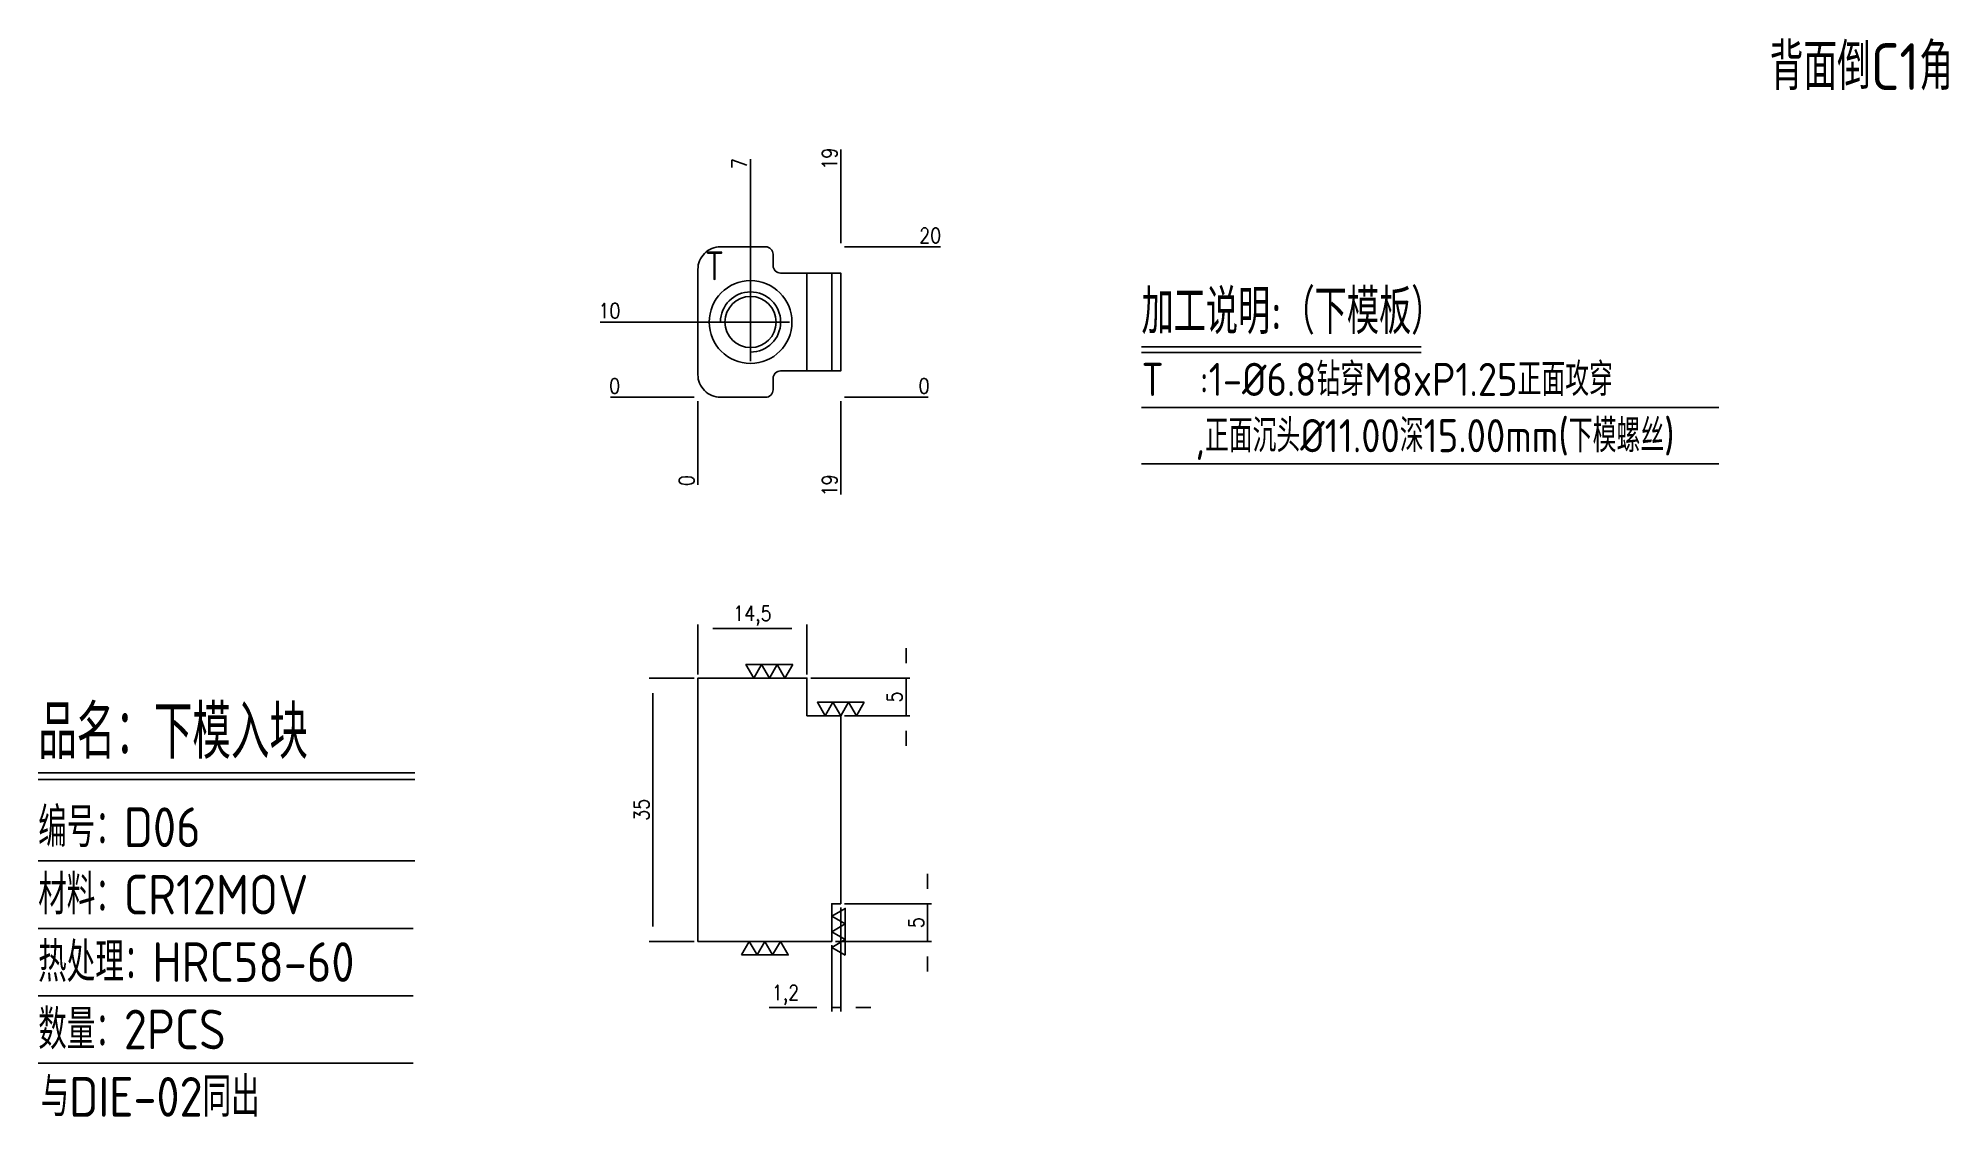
# Model space of a CAD drawing. Header units: millimetres. Extents: x 93985 to 94239, y 600 to 743.
import ezdxf
from ezdxf.enums import TextEntityAlignment as Align

# ---------------------------------------------------------------- set-up
doc = ezdxf.new("R2010")
doc.units = ezdxf.units.MM
doc.linetypes.add('CENTER', pattern=[0])
doc.linetypes.add('HIDDEN', pattern=[0])
for name, color, linetype in [('DIE_P', 2, 'Continuous'), ('DIM', 4, 'Continuous'), ('LB_P', 2, 'Continuous'), ('TEXT', 4, 'Continuous')]:
    doc.layers.add(name, color=color, linetype=linetype)
doc.styles.add('gbenor', font='gbenor.shx', dxfattribs={"bigfont": 'gbcbig.shx'})
doc.styles.get("Standard").update_dxf_attribs({"font": 'txt.shx', "width": 0.85, "bigfont": 'ctxt.shx'})
doc.dimstyles.new('T-2-WX', dxfattribs={"dimtxt": 2, "dimasz": 2, "dimexe": 0.5, "dimexo": 0.5, "dimgap": 0.5, "dimtad": 1, "dimtxsty": 'Standard', "dimblk": 'OPEN30', "dimcen": 0, "dimazin": 3, "dimtfac": 1, "dimtmove": 0, "dimatfit": 3, "dimldrblk": 'OPEN30', "dimlwd": -1, "dimlwe": -1})

# ---------------------------------------------------------------- blocks, each defined once
blk = doc.blocks.new('*D7579')
at = {"layer": 'Defpoints', "color": 0}
for p in [(94072.55, 695.73), (94091.55, 695.73), (94101.55, 695.73)]:
    blk.add_point(p, dxfattribs=at)
at = {"layer": 'DIM', "color": 0}
blk.add_line((94092.05, 695.73), (94103.18, 695.73), dxfattribs=at)
at = {"layer": 'DIM', "color": 0, "insert": (94102.62, 697.23), "char_height": 2, "attachment_point": 5}
blk.add_mtext('0', dxfattribs=at)
blk = doc.blocks.new('_Open30')
blk = doc.blocks.new('*D7580')
at = {"layer": 'Defpoints', "color": 0}
for p in [(94091.55, 715.73), (94101.55, 715.73), (94072.55, 695.73)]:
    blk.add_point(p, dxfattribs=at)
at = {"layer": 'DIM', "color": 0}
for p, q in [((94092.05, 715.73), (94095.55, 715.73)), ((94095.55, 715.73), (94097.55, 715.73)), ((94097.55, 715.73), (94104.8, 715.73))]:
    blk.add_line(p, q, dxfattribs=at)
at = {"layer": 'DIM', "color": 0, "insert": (94103.43, 717.23), "char_height": 2, "attachment_point": 5}
blk.add_mtext('20', dxfattribs=at)
blk = doc.blocks.new('*D7581')
at = {"layer": 'Defpoints', "color": 0}
for p in [(94062.55, 695.73), (94072.55, 695.73), (94072.55, 695.73)]:
    blk.add_point(p, dxfattribs=at)
at = {"layer": 'DIM', "color": 0}
blk.add_line((94072.05, 695.73), (94060.92, 695.73), dxfattribs=at)
at = {"layer": 'DIM', "color": 0, "insert": (94061.48, 697.23), "char_height": 2, "attachment_point": 5}
blk.add_mtext('0', dxfattribs=at)
blk = doc.blocks.new('*D7582')
at = {"layer": 'Defpoints', "color": 0}
for p in [(94062.55, 705.73), (94079.55, 705.73), (94072.55, 695.73)]:
    blk.add_point(p, dxfattribs=at)
at = {"layer": 'DIM', "color": 0}
for p, q in [((94066.55, 705.73), (94059.54, 705.73)), ((94070.55, 705.73), (94066.55, 705.73)), ((94079.05, 705.73), (94070.55, 705.73))]:
    blk.add_line(p, q, dxfattribs=at)
at = {"layer": 'DIM', "color": 0, "insert": (94060.79, 707.23), "char_height": 2, "attachment_point": 5}
blk.add_mtext('10', dxfattribs=at)
blk = doc.blocks.new('*D7583')
at = {"layer": 'Defpoints', "color": 0}
for p in [(94072.55, 695.73), (94091.55, 695.73), (94091.55, 685.73)]:
    blk.add_point(p, dxfattribs=at)
at = {"layer": 'DIM', "color": 0}
for p, q in [((94091.55, 695.23), (94091.55, 691.73)), ((94091.55, 691.73), (94091.55, 689.73)), ((94091.55, 689.73), (94091.55, 682.8))]:
    blk.add_line(p, q, dxfattribs=at)
at = {"layer": 'DIM', "color": 0, "insert": (94090.05, 684.02), "char_height": 2, "attachment_point": 5, "rotation": 90}
blk.add_mtext('19', dxfattribs=at)
blk = doc.blocks.new('*D7584')
at = {"layer": 'Defpoints', "color": 0}
for p in [(94072.55, 695.73), (94072.55, 695.73), (94072.55, 685.73)]:
    blk.add_point(p, dxfattribs=at)
at = {"layer": 'DIM', "color": 0}
blk.add_line((94072.55, 695.23), (94072.55, 684.1), dxfattribs=at)
at = {"layer": 'DIM', "color": 0, "insert": (94071.05, 684.66), "char_height": 2, "attachment_point": 5, "rotation": 90}
blk.add_mtext('0', dxfattribs=at)
blk = doc.blocks.new('*D7585')
at = {"layer": 'Defpoints', "color": 0}
for p in [(94091.55, 725.73), (94091.55, 715.73), (94072.55, 695.73)]:
    blk.add_point(p, dxfattribs=at)
at = {"layer": 'DIM', "color": 0}
for p, q in [((94091.55, 721.73), (94091.55, 728.66)), ((94091.55, 719.73), (94091.55, 721.73)), ((94091.55, 716.23), (94091.55, 719.73))]:
    blk.add_line(p, q, dxfattribs=at)
at = {"layer": 'DIM', "color": 0, "insert": (94090.05, 727.44), "char_height": 2, "attachment_point": 5, "rotation": 90}
blk.add_mtext('19', dxfattribs=at)
blk = doc.blocks.new('*D7586')
at = {"layer": 'Defpoints', "color": 0}
for p in [(94079.55, 725.73), (94079.55, 705.73), (94072.55, 695.73)]:
    blk.add_point(p, dxfattribs=at)
at = {"layer": 'DIM', "color": 0}
for p, q in [((94079.55, 721.73), (94079.55, 727.36)), ((94079.55, 717.73), (94079.55, 721.73)), ((94079.55, 706.23), (94079.55, 717.73))]:
    blk.add_line(p, q, dxfattribs=at)
at = {"layer": 'DIM', "color": 0, "insert": (94078.05, 726.8), "char_height": 2, "attachment_point": 5, "rotation": 90}
blk.add_mtext('7', dxfattribs=at)
blk = doc.blocks.new('*D7587')
at = {"layer": 'Defpoints', "color": 0}
for p in [(94072.55, 658.39), (94066.57, 623.39), (94072.55, 623.39)]:
    blk.add_point(p, dxfattribs=at)
at = {"layer": 'DIM', "color": 0}
for p, q in [((94072.05, 658.39), (94066.07, 658.39)), ((94066.57, 656.39), (94066.57, 625.39)), ((94072.05, 623.39), (94066.07, 623.39))]:
    blk.add_line(p, q, dxfattribs=at)
at = {"layer": 'DIM', "color": 0, "insert": (94065.07, 640.89), "char_height": 2, "attachment_point": 5, "rotation": 90}
blk.add_mtext('35', dxfattribs=at)
blk = doc.blocks.new('*D7588')
at = {"layer": 'Defpoints', "color": 0}
for p in [(94091.55, 628.39), (94103.09, 628.39), (94090.35, 623.39)]:
    blk.add_point(p, dxfattribs=at)
at = {"layer": 'DIM', "color": 0}
for p, q in [((94103.09, 630.39), (94103.09, 632.39)), ((94092.05, 628.39), (94103.59, 628.39)), ((94103.09, 623.39), (94103.09, 628.39)), ((94090.85, 623.39), (94103.59, 623.39)), ((94103.09, 621.39), (94103.09, 619.39))]:
    blk.add_line(p, q, dxfattribs=at)
at = {"layer": 'DIM', "color": 0, "insert": (94101.59, 625.89), "char_height": 2, "attachment_point": 5, "rotation": 90}
blk.add_mtext('5', dxfattribs=at)
blk = doc.blocks.new('*D7589')
at = {"layer": 'Defpoints', "color": 0}
for p in [(94091.55, 628.39), (94090.35, 623.39), (94090.35, 614.6)]:
    blk.add_point(p, dxfattribs=at)
at = {"layer": 'DIM', "color": 0}
for p, q in [((94091.55, 627.89), (94091.55, 614.1)), ((94090.35, 622.89), (94090.35, 614.1)), ((94088.35, 614.6), (94082.03, 614.6)), ((94091.55, 614.6), (94090.35, 614.6)), ((94093.55, 614.6), (94095.55, 614.6))]:
    blk.add_line(p, q, dxfattribs=at)
at = {"layer": 'DIM', "color": 0, "insert": (94084.19, 616.29), "char_height": 2, "attachment_point": 5}
blk.add_mtext('1,2', dxfattribs=at)
blk = doc.blocks.new('*D7590')
at = {"layer": 'Defpoints', "color": 0}
for p in [(94072.55, 665.01), (94072.55, 658.39), (94087.05, 658.39)]:
    blk.add_point(p, dxfattribs=at)
at = {"layer": 'DIM', "color": 0}
for p, q in [((94072.55, 658.89), (94072.55, 665.51)), ((94087.05, 658.89), (94087.05, 665.51)), ((94085.05, 665.01), (94074.55, 665.01))]:
    blk.add_line(p, q, dxfattribs=at)
at = {"layer": 'DIM', "color": 0, "insert": (94079.8, 666.7), "char_height": 2, "attachment_point": 5}
blk.add_mtext('14,5', dxfattribs=at)
blk = doc.blocks.new('*D7591')
at = {"layer": 'Defpoints', "color": 0}
for p in [(94087.05, 658.39), (94091.55, 653.39), (94100.22, 653.39)]:
    blk.add_point(p, dxfattribs=at)
at = {"layer": 'DIM', "color": 0}
for p, q in [((94100.22, 660.39), (94100.22, 662.39)), ((94087.55, 658.39), (94100.72, 658.39)), ((94100.22, 658.39), (94100.22, 653.39)), ((94092.05, 653.39), (94100.72, 653.39)), ((94100.22, 651.39), (94100.22, 649.39))]:
    blk.add_line(p, q, dxfattribs=at)
at = {"layer": 'DIM', "color": 0, "insert": (94098.72, 655.89), "char_height": 2, "attachment_point": 5, "rotation": 90}
blk.add_mtext('5', dxfattribs=at)

msp = doc.modelspace()

# ---------------------------------------------------------------- linework, layer by layer
at = {"layer": 'DIE_P', "linetype": 'HIDDEN', "ltscale": 5}
for p, q in [((94087.049, 712.229), (94087.049, 699.229)), ((94090.349, 712.229), (94090.349, 699.229))]:
    msp.add_line(p, q, dxfattribs=at)
at = {"layer": 'DIE_P', "color": 4, "linetype": 'CENTER', "ltscale": 0.007}
for p, q in [((94079.549, 700.529), (94079.549, 710.929)), ((94074.349, 705.729), (94084.749, 705.729))]:
    msp.add_line(p, q, dxfattribs=at)
at = {"layer": 'DIE_P', "linetype": 'Continuous'}
msp.add_lwpolyline([(94072.549, 712.729, -0.4142136), (94075.549, 715.729), (94081.549, 715.729, -0.4142136), (94082.549, 714.729), (94082.549, 713.229, 0.4142136), (94083.549, 712.229), (94091.549, 712.229), (94091.549, 699.229), (94083.549, 699.229, 0.4142136), (94082.549, 698.229), (94082.549, 696.729, -0.4142136), (94081.549, 695.729), (94075.549, 695.729, -0.4142136), (94072.549, 698.729)], format="xyb", close=True, dxfattribs=at)
at = {"layer": 'DIE_P'}
for radius in [5.5, 3.4]:
    msp.add_circle((94079.549, 705.729), radius, dxfattribs=at)
msp.add_arc((94079.549, 705.729), 4, 270, 180, dxfattribs=at)
at = {"layer": 'DIM', "color": 4, "linetype": 'Continuous', "lineweight": 25}
for p, q in [((93984.849, 645.823), (94034.897, 645.823)), ((93984.849, 644.9), (94034.897, 644.9)), ((93984.849, 634.095), (94034.897, 634.095)), ((93984.849, 625.135), (94034.68, 625.135)), ((93984.849, 616.175), (94034.68, 616.175)), ((93984.849, 607.215), (94034.68, 607.215))]:
    msp.add_line(p, q, dxfattribs=at)
at = {"layer": 'LB_P', "color": 2}
msp.add_lwpolyline([(94087.049, 653.393), (94091.549, 653.393), (94091.549, 628.393), (94090.349, 628.393), (94090.349, 623.393), (94072.549, 623.393), (94072.549, 658.393), (94087.049, 658.393)], close=True, dxfattribs=at)
at = {"layer": 'LB_P', "color": 4}
for points in [[(94085.167, 660.193), (94084.128, 658.393), (94083.088, 660.193), (94082.049, 658.393), (94081.01, 660.193), (94079.971, 658.393), (94078.931, 660.193), (94085.167, 660.193)], [(94094.667, 655.193), (94093.628, 653.393), (94092.588, 655.193), (94091.549, 653.393), (94090.51, 655.193), (94089.471, 653.393), (94088.431, 655.193), (94094.667, 655.193)], [(94092.149, 621.557), (94090.349, 622.596), (94092.149, 623.635), (94090.349, 624.674), (94092.149, 625.713), (94090.349, 626.753), (94092.149, 627.792), (94092.149, 621.557)], [(94078.331, 621.593), (94079.371, 623.393), (94080.41, 621.593), (94081.449, 623.393), (94082.488, 621.593), (94083.528, 623.393), (94084.567, 621.593), (94078.331, 621.593)]]:
    msp.add_lwpolyline(points, close=True, dxfattribs=at)
at = {"layer": 'TEXT', "color": 3}
for p, q in [((94131.519, 702.438), (94168.69, 702.438)), ((94131.519, 701.668), (94168.69, 701.668)), ((94131.519, 694.364), (94208.287, 694.364)), ((94131.519, 686.884), (94208.287, 686.884))]:
    msp.add_line(p, q, dxfattribs=at)

# ---------------------------------------------------------------- texts
at = {"layer": 'DIM', "color": 3, "linetype": 'Continuous', "lineweight": 25, "style": 'gbenor'}
for s, height, p in [('品名：下模入块', 7.1155, (93984.849, 647.667)), ('编号：D06', 5.2707, (93984.849, 635.94)), ('材料：CR12MOV', 5.2707, (93984.849, 626.98)), ('热处理：HRC58-60', 5.27072, (93984.849, 618.02)), ('数量：2PCS', 5.2707, (93984.849, 609.059)), ('与DIE-02同出', 5.2707, (93985.17, 600.099))]:
    msp.add_text(s, height=height, dxfattribs=at).set_placement(p)
at = {"layer": 'TEXT', "color": 4, "lineweight": 18, "style": 'gbenor'}
msp.add_text('背面倒C1角', height=6.2174, dxfattribs=at).set_placement((94215.045, 736.569))
at = {"layer": 'TEXT', "color": 4, "style": 'gbenor'}
msp.add_text('T', height=3.84, dxfattribs=at).set_placement((94074.751, 713.211), align=Align.MIDDLE_CENTER)
for s, height, p in [('加工说明:（下模板）', 5.94, (94131.519, 704.132)), ('T  :1-%%c6.8钻穿M8xP1.25正面攻穿', 4.4, (94131.519, 695.904)), ('   ,正面沉头%%C11.00深15.00mm(下模螺丝)', 4.4, (94131.519, 688.424))]:
    msp.add_text(s, height=height, dxfattribs=at).set_placement(p)

# ---------------------------------------------------------------- dimensions: what is measured, and where the dimension line sits
at = {"layer": 'DIM', "color": 4}
for feature_location, offset, dtype, origin, picture, middle in [((94091.549, 715.729), (0, 10), 1, (94072.549, 695.729), '*D7585', (94090.049, 727.444)), ((94079.549, 705.729), (0, 20), 1, (94072.549, 695.729), '*D7586', (94078.049, 726.796)), ((94091.549, 715.729), (10, 0), 0, (94072.549, 695.729), '*D7580', (94103.425, 717.229)), ((94079.549, 705.729), (-17, 0), 0, (94072.549, 695.729), '*D7582', (94060.794, 707.229)), ((94072.549081491, 695.729466135), (-10, 0), 0, (94072.549081491, 695.729466135), '*D7581', (94061.482414825, 697.229466135)), ((94091.549081501, 695.729466135), (10, 0), 0, (94072.549081491, 695.729466135), '*D7579', (94102.615748168, 697.229466135)), ((94072.549081491, 695.729466135), (0, -10), 1, (94072.549081491, 695.729466135), '*D7584', (94071.049081491, 684.662799468)), ((94091.549, 695.729), (0, -10), 1, (94072.549, 695.729), '*D7583', (94090.049, 684.015))]:
    dim = msp.add_ordinate_dim(feature_location=feature_location, offset=offset, dtype=dtype, origin=origin, dimstyle='T-2-WX', dxfattribs=at)
    dim.commit()
    dim.dimension.update_dxf_attribs({"geometry": picture, "text_midpoint": middle})
for base, p1, p2, picture, middle in [((94072.549, 665.007), (94087.049, 658.393), (94072.549, 658.393), '*D7590', (94079.799, 666.697)), ((94090.349, 614.598), (94091.549, 628.393), (94090.349, 623.393), '*D7589', (94084.19, 616.288))]:
    dim = msp.add_linear_dim(base=base, p1=p1, p2=p2, dimstyle='T-2-WX', dxfattribs=at)
    dim.commit()
    dim.dimension.update_dxf_attribs({"geometry": picture, "text_midpoint": middle})
for base, p1, p2, picture, middle in [((94100.225, 653.393), (94087.049, 658.393), (94091.549, 653.393), '*D7591', (94098.725, 655.893)), ((94066.569, 623.393), (94072.549, 658.393), (94072.549, 623.393), '*D7587', (94065.069, 640.893)), ((94103.089, 628.393), (94090.349, 623.393), (94091.549, 628.393), '*D7588', (94101.589, 625.893))]:
    dim = msp.add_linear_dim(base=base, p1=p1, p2=p2, angle=90, dimstyle='T-2-WX', dxfattribs=at)
    dim.commit()
    dim.dimension.update_dxf_attribs({"geometry": picture, "text_midpoint": middle})

doc.saveas('drawing.dxf')
